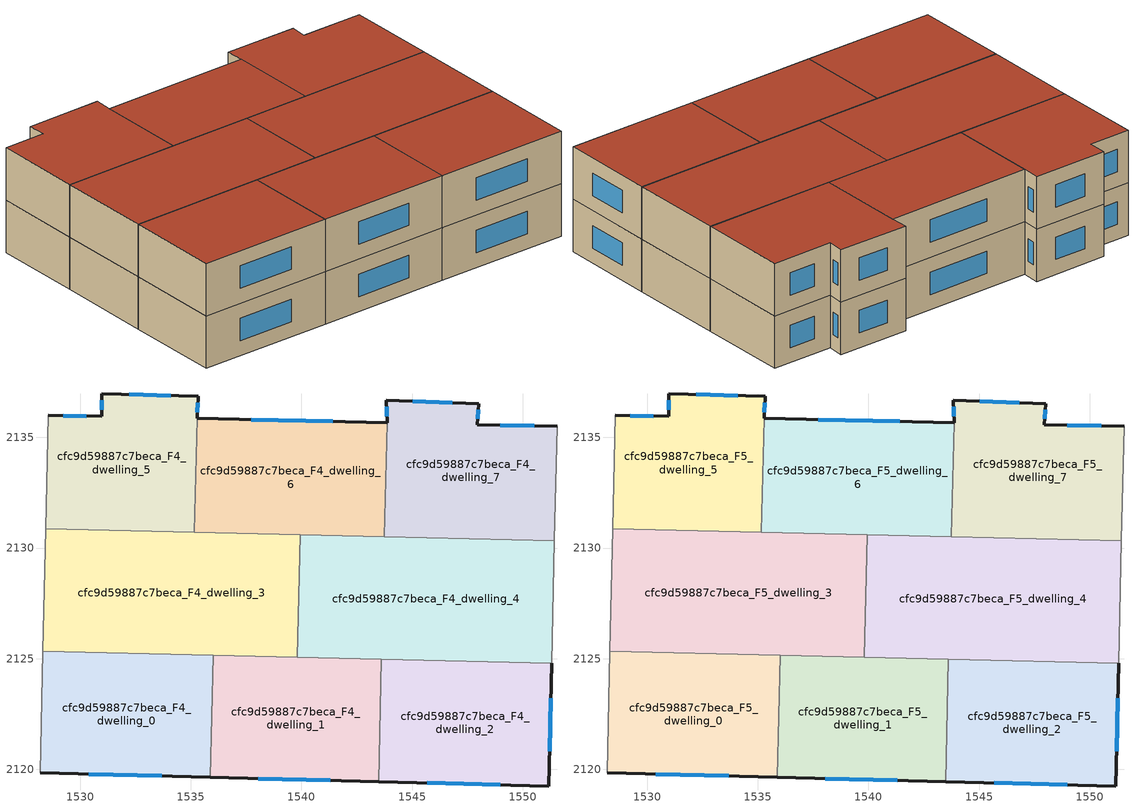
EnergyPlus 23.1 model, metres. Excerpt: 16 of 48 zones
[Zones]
cfc9d59887c7beca_F4_dwelling_0
 floor to cfc9d59887c7beca_F3_dwelling_0 (EU_floor_Construction): 1536.01,2125.16 1535.88,2119.64 1528.19,2119.85 1528.31,2125.34 z12
 wall outside (EU_wall_Construction): 1528.19,2119.85 1535.88,2119.64 z12:15
 wall to cfc9d59887c7beca_F4_dwelling_1 (EU_wall_Construction): 1535.88,2119.64 1536.01,2125.16 z12:15
 wall adiabatic (EU_wall_Construction): 1528.31,2125.34 1528.19,2119.85 z12:15
 wall to cfc9d59887c7beca_F4_dwelling_3 (EU_wall_Construction): 1536.01,2125.16 1528.31,2125.34 z12:15
 window (EU_Window_Construction): 1530.39,2119.79 1533.68,2119.7 z12.86:14.14
cfc9d59887c7beca_F4_dwelling_1
 floor to cfc9d59887c7beca_F3_dwelling_1 (EU_floor_Construction): 1543.62,2124.98 1543.49,2119.44 1535.88,2119.64 1536.01,2125.16 z12
 wall outside (EU_wall_Construction): 1535.88,2119.64 1543.49,2119.44 z12:15
 wall to cfc9d59887c7beca_F4_dwelling_2 (EU_wall_Construction): 1543.49,2119.44 1543.62,2124.98 z12:15
 wall to cfc9d59887c7beca_F4_dwelling_4 (EU_wall_Construction): 1543.62,2124.98 1539.81,2125.07 z12:15
 wall to cfc9d59887c7beca_F4_dwelling_3 (EU_wall_Construction): 1539.81,2125.07 1536.01,2125.16 z12:15
 window (EU_Window_Construction): 1538.05,2119.59 1541.31,2119.5 z12.86:14.14
cfc9d59887c7beca_F4_dwelling_2
 floor to cfc9d59887c7beca_F3_dwelling_2 (EU_floor_Construction): 1551.3,2124.8 1551.17,2119.24 1543.49,2119.44 1543.62,2124.98 z12
 wall outside (EU_wall_Construction): 1543.49,2119.44 1551.17,2119.24 1551.3,2124.8 z12:15
 wall to cfc9d59887c7beca_F4_dwelling_4 (EU_wall_Construction): 1551.3,2124.8 1543.62,2124.98 z12:15
 window (EU_Window_Construction): 1551.21,2120.83 1551.27,2123.21 / 1545.68,2119.38 1548.98,2119.3 z12.86:14.14
cfc9d59887c7beca_F4_dwelling_3
 floor to cfc9d59887c7beca_F3_dwelling_3 (EU_floor_Construction): 1539.94,2130.59 1539.81,2125.07 1528.31,2125.34 1528.44,2130.86 z12
 wall to cfc9d59887c7beca_F4_dwelling_4 (EU_wall_Construction): 1539.81,2125.07 1539.94,2130.59 z12:15
 wall adiabatic (EU_wall_Construction): 1528.44,2130.86 1528.31,2125.34 z12:15
 wall to cfc9d59887c7beca_F4_dwelling_5 (EU_wall_Construction): 1535.16,2130.7 1528.44,2130.86 z12:15
 wall to cfc9d59887c7beca_F4_dwelling_6 (EU_wall_Construction): 1539.94,2130.59 1535.16,2130.7 z12:15
cfc9d59887c7beca_F4_dwelling_4
 floor to cfc9d59887c7beca_F3_dwelling_4 (EU_floor_Construction): 1551.43,2130.32 1551.3,2124.8 1539.81,2125.07 1539.94,2130.59 z12
 wall adiabatic (EU_wall_Construction): 1551.3,2124.8 1551.43,2130.32 z12:15
 wall to cfc9d59887c7beca_F4_dwelling_7 (EU_wall_Construction): 1551.43,2130.32 1543.75,2130.5 z12:15
 wall to cfc9d59887c7beca_F4_dwelling_6 (EU_wall_Construction): 1543.75,2130.5 1539.94,2130.59 z12:15
cfc9d59887c7beca_F4_dwelling_5
 floor to cfc9d59887c7beca_F3_dwelling_5 (EU_floor_Construction): 1535.34,2136.86 1535.28,2135.85 1535.16,2130.7 1528.44,2130.86 1528.56,2136 1530.97,2135.95 1530.97,2136.97 z12
 wall outside (EU_wall_Construction): 1535.28,2135.85 1535.34,2136.86 1530.97,2136.97 1530.97,2135.95 1528.56,2136 z12:15
 wall to cfc9d59887c7beca_F4_dwelling_6 (EU_wall_Construction): 1535.16,2130.7 1535.28,2135.85 z12:15
 wall adiabatic (EU_wall_Construction): 1528.56,2136 1528.44,2130.86 z12:15
 window (EU_Window_Construction): 1530.28,2135.96 1529.25,2135.99 / 1530.97,2136.68 1530.97,2136.24 / 1534.09,2136.89 1532.22,2136.94 / 1535.3,2136.14 1535.33,2136.57 z12.86:14.14
cfc9d59887c7beca_F4_dwelling_6
 floor to cfc9d59887c7beca_F3_dwelling_6 (EU_floor_Construction): 1543.87,2135.67 1543.75,2130.5 1535.16,2130.7 1535.28,2135.85 z12
 wall outside (EU_wall_Construction): 1543.87,2135.67 1535.28,2135.85 z12:15
 wall to cfc9d59887c7beca_F4_dwelling_7 (EU_wall_Construction): 1543.75,2130.5 1543.87,2135.67 z12:15
 window (EU_Window_Construction): 1541.42,2135.72 1537.74,2135.8 z12.86:14.14
cfc9d59887c7beca_F4_dwelling_7
 floor to cfc9d59887c7beca_F3_dwelling_7 (EU_floor_Construction): 1551.55,2135.5 1551.43,2130.32 1543.75,2130.5 1543.87,2135.67 1543.84,2136.67 1548.01,2136.51 1547.95,2135.58 z12
 wall outside (EU_wall_Construction): 1551.55,2135.5 1547.95,2135.58 1548.01,2136.51 1543.84,2136.67 1543.87,2135.67 z12:15
 wall adiabatic (EU_wall_Construction): 1551.43,2130.32 1551.55,2135.5 z12:15
 window (EU_Window_Construction): 1543.85,2136.38 1543.86,2135.95 / 1546.82,2136.55 1545.03,2136.62 / 1547.96,2135.84 1547.99,2136.24 / 1550.52,2135.52 1548.97,2135.55 z12.86:14.14
cfc9d59887c7beca_F5_dwelling_0
 floor to cfc9d59887c7beca_F4_dwelling_0 (EU_floor_Construction): 1536.01,2125.16 1535.88,2119.64 1528.19,2119.85 1528.31,2125.34 z15
 wall outside (EU_wall_Construction): 1528.19,2119.85 1535.88,2119.64 z15:18
 wall to cfc9d59887c7beca_F5_dwelling_1 (EU_wall_Construction): 1535.88,2119.64 1536.01,2125.16 z15:18
 wall adiabatic (EU_wall_Construction): 1528.31,2125.34 1528.19,2119.85 z15:18
 wall to cfc9d59887c7beca_F5_dwelling_3 (EU_wall_Construction): 1536.01,2125.16 1528.31,2125.34 z15:18
 window (EU_Window_Construction): 1530.39,2119.79 1533.68,2119.7 z15.86:17.14
 roof outside (EU_roof_Construction): 1535.88,2119.64 1536.01,2125.16 1528.31,2125.34 1528.19,2119.85 z18
cfc9d59887c7beca_F5_dwelling_1
 floor to cfc9d59887c7beca_F4_dwelling_1 (EU_floor_Construction): 1543.62,2124.98 1543.49,2119.44 1535.88,2119.64 1536.01,2125.16 z15
 wall outside (EU_wall_Construction): 1535.88,2119.64 1543.49,2119.44 z15:18
 wall to cfc9d59887c7beca_F5_dwelling_2 (EU_wall_Construction): 1543.49,2119.44 1543.62,2124.98 z15:18
 wall to cfc9d59887c7beca_F5_dwelling_4 (EU_wall_Construction): 1543.62,2124.98 1539.81,2125.07 z15:18
 wall to cfc9d59887c7beca_F5_dwelling_3 (EU_wall_Construction): 1539.81,2125.07 1536.01,2125.16 z15:18
 window (EU_Window_Construction): 1538.05,2119.59 1541.31,2119.5 z15.86:17.14
 roof outside (EU_roof_Construction): 1543.49,2119.44 1543.62,2124.98 1536.01,2125.16 1535.88,2119.64 z18
cfc9d59887c7beca_F5_dwelling_2
 floor to cfc9d59887c7beca_F4_dwelling_2 (EU_floor_Construction): 1551.3,2124.8 1551.17,2119.24 1543.49,2119.44 1543.62,2124.98 z15
 wall outside (EU_wall_Construction): 1543.49,2119.44 1551.17,2119.24 1551.3,2124.8 z15:18
 wall to cfc9d59887c7beca_F5_dwelling_4 (EU_wall_Construction): 1551.3,2124.8 1543.62,2124.98 z15:18
 window (EU_Window_Construction): 1551.21,2120.83 1551.27,2123.21 / 1545.68,2119.38 1548.98,2119.3 z15.86:17.14
 roof outside (EU_roof_Construction): 1551.17,2119.24 1551.3,2124.8 1543.62,2124.98 1543.49,2119.44 z18
cfc9d59887c7beca_F5_dwelling_3
 floor to cfc9d59887c7beca_F4_dwelling_3 (EU_floor_Construction): 1539.94,2130.59 1539.81,2125.07 1528.31,2125.34 1528.44,2130.86 z15
 wall to cfc9d59887c7beca_F5_dwelling_4 (EU_wall_Construction): 1539.81,2125.07 1539.94,2130.59 z15:18
 wall adiabatic (EU_wall_Construction): 1528.44,2130.86 1528.31,2125.34 z15:18
 wall to cfc9d59887c7beca_F5_dwelling_5 (EU_wall_Construction): 1535.16,2130.7 1528.44,2130.86 z15:18
 wall to cfc9d59887c7beca_F5_dwelling_6 (EU_wall_Construction): 1539.94,2130.59 1535.16,2130.7 z15:18
 roof outside (EU_roof_Construction): 1539.81,2125.07 1539.94,2130.59 1528.44,2130.86 1528.31,2125.34 z18
cfc9d59887c7beca_F5_dwelling_4
 floor to cfc9d59887c7beca_F4_dwelling_4 (EU_floor_Construction): 1551.43,2130.32 1551.3,2124.8 1539.81,2125.07 1539.94,2130.59 z15
 wall adiabatic (EU_wall_Construction): 1551.3,2124.8 1551.43,2130.32 z15:18
 wall to cfc9d59887c7beca_F5_dwelling_7 (EU_wall_Construction): 1551.43,2130.32 1543.75,2130.5 z15:18
 wall to cfc9d59887c7beca_F5_dwelling_6 (EU_wall_Construction): 1543.75,2130.5 1539.94,2130.59 z15:18
 roof outside (EU_roof_Construction): 1551.3,2124.8 1551.43,2130.32 1539.94,2130.59 1539.81,2125.07 z18
cfc9d59887c7beca_F5_dwelling_5
 floor to cfc9d59887c7beca_F4_dwelling_5 (EU_floor_Construction): 1535.34,2136.86 1535.28,2135.85 1535.16,2130.7 1528.44,2130.86 1528.56,2136 1530.97,2135.95 1530.97,2136.97 z15
 wall outside (EU_wall_Construction): 1535.28,2135.85 1535.34,2136.86 1530.97,2136.97 1530.97,2135.95 1528.56,2136 z15:18
 wall to cfc9d59887c7beca_F5_dwelling_6 (EU_wall_Construction): 1535.16,2130.7 1535.28,2135.85 z15:18
 wall adiabatic (EU_wall_Construction): 1528.56,2136 1528.44,2130.86 z15:18
 window (EU_Window_Construction): 1530.28,2135.96 1529.25,2135.99 / 1530.97,2136.68 1530.97,2136.24 / 1534.09,2136.89 1532.22,2136.94 / 1535.3,2136.14 1535.33,2136.57 z15.86:17.14
 roof outside (EU_roof_Construction): 1535.16,2130.7 1535.28,2135.85 1535.34,2136.86 1530.97,2136.97 1530.97,2135.95 1528.56,2136 1528.44,2130.86 z18
cfc9d59887c7beca_F5_dwelling_6
 floor to cfc9d59887c7beca_F4_dwelling_6 (EU_floor_Construction): 1543.87,2135.67 1543.75,2130.5 1535.16,2130.7 1535.28,2135.85 z15
 wall outside (EU_wall_Construction): 1543.87,2135.67 1535.28,2135.85 z15:18
 wall to cfc9d59887c7beca_F5_dwelling_7 (EU_wall_Construction): 1543.75,2130.5 1543.87,2135.67 z15:18
 window (EU_Window_Construction): 1541.42,2135.72 1537.74,2135.8 z15.86:17.14
 roof outside (EU_roof_Construction): 1543.75,2130.5 1543.87,2135.67 1535.28,2135.85 1535.16,2130.7 z18
cfc9d59887c7beca_F5_dwelling_7
 floor to cfc9d59887c7beca_F4_dwelling_7 (EU_floor_Construction): 1551.55,2135.5 1551.43,2130.32 1543.75,2130.5 1543.87,2135.67 1543.84,2136.67 1548.01,2136.51 1547.95,2135.58 z15
 wall outside (EU_wall_Construction): 1551.55,2135.5 1547.95,2135.58 1548.01,2136.51 1543.84,2136.67 1543.87,2135.67 z15:18
 wall adiabatic (EU_wall_Construction): 1551.43,2130.32 1551.55,2135.5 z15:18
 window (EU_Window_Construction): 1543.85,2136.38 1543.86,2135.95 / 1546.82,2136.55 1545.03,2136.62 / 1547.96,2135.84 1547.99,2136.24 / 1550.52,2135.52 1548.97,2135.55 z15.86:17.14
 roof outside (EU_roof_Construction): 1551.43,2130.32 1551.55,2135.5 1547.95,2135.58 1548.01,2136.51 1543.84,2136.67 1543.87,2135.67 1543.75,2130.5 z18
[Building]
EU S2 Campaign: North Axis=0; Terrain=City; Solar Distribution=FullExterior
[Site:Location]
Helsinki-Vantaa.AP: Latitude=60.317; Longitude=24.963; Time Zone=2; Elevation=54.6
[SizingPeriod:WeatherFileDays]
AnnualSizingPeriod: Begin Month=1; Begin Day of Month=1; End Month=12; End Day of Month=31; Day of Week for Start Day=Monday; Use Weather File Daylight Saving Period=No; Use Weather File Rain and Snow Indicators=No
[MATERIAL]
EU_InternalMass_Material: Roughness=MediumRough; Thickness=0.1; Conductivity=1; Density=1800; Specific Heat=900; Thermal Absorptance=0.9; Solar Absorptance=0.7; Visible Absorptance=0.7
[MATERIAL:NOMASS] Roughness=MediumRough; Thermal Absorptance=0.9; Solar Absorptance=0.7; Visible Absorptance=0.7
Name | Thermal Resistance
EU_wall_NoMass | 1.10183
EU_roof_NoMass; EU_floor_NoMass | 1.70606
[WINDOWMATERIAL:SIMPLEGLAZINGSYSTEM]
EU_Window_SimpleGlazing: UFactor=3.11035; Solar Heat Gain Coefficient=0.8; Visible Transmittance=0.8
[CONSTRUCTION]
EU_wall_Construction: EU_wall_NoMass
EU_roof_Construction: EU_roof_NoMass
EU_floor_Construction: EU_floor_NoMass
EU_Window_Construction: EU_Window_SimpleGlazing
EU_InternalMass_Construction: EU_InternalMass_Material
[ZONE] Type=1; Multiplier=1; Ceiling Height=autocalculate; Floor Area=autocalculate; Part of Total Floor Area=Yes
Name | Volume
cfc9d59887c7beca_F4_dwelling_0; cfc9d59887c7beca_F5_dwelling_0 | 127.036
cfc9d59887c7beca_F4_dwelling_1; cfc9d59887c7beca_F5_dwelling_1 | 126.101
cfc9d59887c7beca_F4_dwelling_2; cfc9d59887c7beca_F5_dwelling_2 | 127.991
cfc9d59887c7beca_F4_dwelling_3; cfc9d59887c7beca_F5_dwelling_3 | 190.591
cfc9d59887c7beca_F4_dwelling_4; cfc9d59887c7beca_F5_dwelling_4 | 190.559
cfc9d59887c7beca_F4_dwelling_5; cfc9d59887c7beca_F5_dwelling_5 | 117.047
cfc9d59887c7beca_F4_dwelling_6; cfc9d59887c7beca_F5_dwelling_6 | 132.877
cfc9d59887c7beca_F4_dwelling_7; cfc9d59887c7beca_F5_dwelling_7 | 131.187
[INTERNALMASS] Construction=EU_InternalMass_Construction
Name | Zone or ZoneList | Surface Area
cfc9d59887c7beca_F4_dwelling_0_EU_InternalMass | cfc9d59887c7beca_F4_dwelling_0 | 42.3453
cfc9d59887c7beca_F4_dwelling_1_EU_InternalMass | cfc9d59887c7beca_F4_dwelling_1 | 42.0336
cfc9d59887c7beca_F4_dwelling_2_EU_InternalMass | cfc9d59887c7beca_F4_dwelling_2 | 42.6635
cfc9d59887c7beca_F4_dwelling_3_EU_InternalMass | cfc9d59887c7beca_F4_dwelling_3 | 63.5304
cfc9d59887c7beca_F4_dwelling_4_EU_InternalMass | cfc9d59887c7beca_F4_dwelling_4 | 63.5191
cfc9d59887c7beca_F4_dwelling_5_EU_InternalMass | cfc9d59887c7beca_F4_dwelling_5 | 39.0153
cfc9d59887c7beca_F4_dwelling_6_EU_InternalMass | cfc9d59887c7beca_F4_dwelling_6 | 44.2923
cfc9d59887c7beca_F4_dwelling_7_EU_InternalMass | cfc9d59887c7beca_F4_dwelling_7 | 43.7289
cfc9d59887c7beca_F5_dwelling_0_EU_InternalMass | cfc9d59887c7beca_F5_dwelling_0 | 42.3453
cfc9d59887c7beca_F5_dwelling_1_EU_InternalMass | cfc9d59887c7beca_F5_dwelling_1 | 42.0336
cfc9d59887c7beca_F5_dwelling_2_EU_InternalMass | cfc9d59887c7beca_F5_dwelling_2 | 42.6635
cfc9d59887c7beca_F5_dwelling_3_EU_InternalMass | cfc9d59887c7beca_F5_dwelling_3 | 63.5304
cfc9d59887c7beca_F5_dwelling_4_EU_InternalMass | cfc9d59887c7beca_F5_dwelling_4 | 63.5191
cfc9d59887c7beca_F5_dwelling_5_EU_InternalMass | cfc9d59887c7beca_F5_dwelling_5 | 39.0153
cfc9d59887c7beca_F5_dwelling_6_EU_InternalMass | cfc9d59887c7beca_F5_dwelling_6 | 44.2923
cfc9d59887c7beca_F5_dwelling_7_EU_InternalMass | cfc9d59887c7beca_F5_dwelling_7 | 43.7289
[OTHEREQUIPMENT] Fuel Type=Electricity; Design Level Calculation Method=Watts/Area; Power per Zone Floor Area=1; Fraction Latent=0; Fraction Radiant=0; Fraction Lost=0; Carbon Dioxide Generation Rate=0; EndUse Subcategory=EU_Step8_InternalGains
Name | Zone or ZoneList or Space or SpaceList | Schedule
EU_Step8_InternalGain_cfc9d59887c7beca_F4_dwelling_0_f000 | cfc9d59887c7beca_F4_dwelling_0 | EU_Step8_GainSchedule_cfc9d59887c7beca_F4_dwelling_0_f000
EU_Step8_InternalGain_cfc9d59887c7beca_F4_dwelling_1_f000 | cfc9d59887c7beca_F4_dwelling_1 | EU_Step8_GainSchedule_cfc9d59887c7beca_F4_dwelling_1_f000
EU_Step8_InternalGain_cfc9d59887c7beca_F4_dwelling_2_f000 | cfc9d59887c7beca_F4_dwelling_2 | EU_Step8_GainSchedule_cfc9d59887c7beca_F4_dwelling_2_f000
EU_Step8_InternalGain_cfc9d59887c7beca_F4_dwelling_3_f000 | cfc9d59887c7beca_F4_dwelling_3 | EU_Step8_GainSchedule_cfc9d59887c7beca_F4_dwelling_3_f000
EU_Step8_InternalGain_cfc9d59887c7beca_F4_dwelling_4_f000 | cfc9d59887c7beca_F4_dwelling_4 | EU_Step8_GainSchedule_cfc9d59887c7beca_F4_dwelling_4_f000
EU_Step8_InternalGain_cfc9d59887c7beca_F4_dwelling_5_f000 | cfc9d59887c7beca_F4_dwelling_5 | EU_Step8_GainSchedule_cfc9d59887c7beca_F4_dwelling_5_f000
EU_Step8_InternalGain_cfc9d59887c7beca_F4_dwelling_6_f000 | cfc9d59887c7beca_F4_dwelling_6 | EU_Step8_GainSchedule_cfc9d59887c7beca_F4_dwelling_6_f000
EU_Step8_InternalGain_cfc9d59887c7beca_F4_dwelling_7_f000 | cfc9d59887c7beca_F4_dwelling_7 | EU_Step8_GainSchedule_cfc9d59887c7beca_F4_dwelling_7_f000
EU_Step8_InternalGain_cfc9d59887c7beca_F5_dwelling_0_f000 | cfc9d59887c7beca_F5_dwelling_0 | EU_Step8_GainSchedule_cfc9d59887c7beca_F5_dwelling_0_f000
EU_Step8_InternalGain_cfc9d59887c7beca_F5_dwelling_1_f000 | cfc9d59887c7beca_F5_dwelling_1 | EU_Step8_GainSchedule_cfc9d59887c7beca_F5_dwelling_1_f000
EU_Step8_InternalGain_cfc9d59887c7beca_F5_dwelling_2_f000 | cfc9d59887c7beca_F5_dwelling_2 | EU_Step8_GainSchedule_cfc9d59887c7beca_F5_dwelling_2_f000
EU_Step8_InternalGain_cfc9d59887c7beca_F5_dwelling_3_f000 | cfc9d59887c7beca_F5_dwelling_3 | EU_Step8_GainSchedule_cfc9d59887c7beca_F5_dwelling_3_f000
EU_Step8_InternalGain_cfc9d59887c7beca_F5_dwelling_4_f000 | cfc9d59887c7beca_F5_dwelling_4 | EU_Step8_GainSchedule_cfc9d59887c7beca_F5_dwelling_4_f000
EU_Step8_InternalGain_cfc9d59887c7beca_F5_dwelling_5_f000 | cfc9d59887c7beca_F5_dwelling_5 | EU_Step8_GainSchedule_cfc9d59887c7beca_F5_dwelling_5_f000
EU_Step8_InternalGain_cfc9d59887c7beca_F5_dwelling_6_f000 | cfc9d59887c7beca_F5_dwelling_6 | EU_Step8_GainSchedule_cfc9d59887c7beca_F5_dwelling_6_f000
EU_Step8_InternalGain_cfc9d59887c7beca_F5_dwelling_7_f000 | cfc9d59887c7beca_F5_dwelling_7 | EU_Step8_GainSchedule_cfc9d59887c7beca_F5_dwelling_7_f000
[ZONEVENTILATION:DESIGNFLOWRATE] Schedule=EU_AlwaysOn; Design Flow Rate Calculation Method=AirChanges/Hour; Air Changes per Hour=0.756316; Ventilation Type=Natural; Fan Pressure Rise=0; Fan Total Efficiency=1; Constant Term Coefficient=1; Temperature Term Coefficient=0; Velocity Term Coefficient=0; Velocity Squared Term Coefficient=0; Minimum Indoor Temperature=-100; Maximum Indoor Temperature=100; Delta Temperature=-100; Minimum Outdoor Temperature=-100; Maximum Outdoor Temperature=100; Maximum Wind Speed=40
Name | Zone or ZoneList or Space or SpaceList
EU_ConstantAir_cfc9d59887c7beca_F4_dwelling_0 | cfc9d59887c7beca_F4_dwelling_0
EU_ConstantAir_cfc9d59887c7beca_F4_dwelling_1 | cfc9d59887c7beca_F4_dwelling_1
EU_ConstantAir_cfc9d59887c7beca_F4_dwelling_2 | cfc9d59887c7beca_F4_dwelling_2
EU_ConstantAir_cfc9d59887c7beca_F4_dwelling_3 | cfc9d59887c7beca_F4_dwelling_3
EU_ConstantAir_cfc9d59887c7beca_F4_dwelling_4 | cfc9d59887c7beca_F4_dwelling_4
EU_ConstantAir_cfc9d59887c7beca_F4_dwelling_5 | cfc9d59887c7beca_F4_dwelling_5
EU_ConstantAir_cfc9d59887c7beca_F4_dwelling_6 | cfc9d59887c7beca_F4_dwelling_6
EU_ConstantAir_cfc9d59887c7beca_F4_dwelling_7 | cfc9d59887c7beca_F4_dwelling_7
EU_ConstantAir_cfc9d59887c7beca_F5_dwelling_0 | cfc9d59887c7beca_F5_dwelling_0
EU_ConstantAir_cfc9d59887c7beca_F5_dwelling_1 | cfc9d59887c7beca_F5_dwelling_1
EU_ConstantAir_cfc9d59887c7beca_F5_dwelling_2 | cfc9d59887c7beca_F5_dwelling_2
EU_ConstantAir_cfc9d59887c7beca_F5_dwelling_3 | cfc9d59887c7beca_F5_dwelling_3
EU_ConstantAir_cfc9d59887c7beca_F5_dwelling_4 | cfc9d59887c7beca_F5_dwelling_4
EU_ConstantAir_cfc9d59887c7beca_F5_dwelling_5 | cfc9d59887c7beca_F5_dwelling_5
EU_ConstantAir_cfc9d59887c7beca_F5_dwelling_6 | cfc9d59887c7beca_F5_dwelling_6
EU_ConstantAir_cfc9d59887c7beca_F5_dwelling_7 | cfc9d59887c7beca_F5_dwelling_7
[HVACTEMPLATE:THERMOSTAT] Constant Heating Setpoint=20; Constant Cooling Setpoint=50
EU_HeatOnly_cfc9d59887c7beca_F0_dwelling_0; EU_HeatOnly_cfc9d59887c7beca_F0_dwelling_1; EU_HeatOnly_cfc9d59887c7beca_F0_dwelling_2; EU_HeatOnly_cfc9d59887c7beca_F0_dwelling_3; EU_HeatOnly_cfc9d59887c7beca_F0_dwelling_4; EU_HeatOnly_cfc9d59887c7beca_F0_dwelling_5; EU_HeatOnly_cfc9d59887c7beca_F0_dwelling_6; EU_HeatOnly_cfc9d59887c7beca_F0_dwelling_7; EU_HeatOnly_cfc9d59887c7beca_F1_dwelling_0; EU_HeatOnly_cfc9d59887c7beca_F1_dwelling_1; EU_HeatOnly_cfc9d59887c7beca_F1_dwelling_2; EU_HeatOnly_cfc9d59887c7beca_F1_dwelling_3; EU_HeatOnly_cfc9d59887c7beca_F1_dwelling_4; EU_HeatOnly_cfc9d59887c7beca_F1_dwelling_5; EU_HeatOnly_cfc9d59887c7beca_F1_dwelling_6; EU_HeatOnly_cfc9d59887c7beca_F1_dwelling_7; EU_HeatOnly_cfc9d59887c7beca_F2_dwelling_0; EU_HeatOnly_cfc9d59887c7beca_F2_dwelling_1; EU_HeatOnly_cfc9d59887c7beca_F2_dwelling_2; EU_HeatOnly_cfc9d59887c7beca_F2_dwelling_3; EU_HeatOnly_cfc9d59887c7beca_F2_dwelling_4; EU_HeatOnly_cfc9d59887c7beca_F2_dwelling_5; EU_HeatOnly_cfc9d59887c7beca_F2_dwelling_6; EU_HeatOnly_cfc9d59887c7beca_F2_dwelling_7; EU_HeatOnly_cfc9d59887c7beca_F3_dwelling_0; EU_HeatOnly_cfc9d59887c7beca_F3_dwelling_1; EU_HeatOnly_cfc9d59887c7beca_F3_dwelling_2; EU_HeatOnly_cfc9d59887c7beca_F3_dwelling_3; EU_HeatOnly_cfc9d59887c7beca_F3_dwelling_4; EU_HeatOnly_cfc9d59887c7beca_F3_dwelling_5; EU_HeatOnly_cfc9d59887c7beca_F3_dwelling_6; EU_HeatOnly_cfc9d59887c7beca_F3_dwelling_7; EU_HeatOnly_cfc9d59887c7beca_F4_dwelling_0; EU_HeatOnly_cfc9d59887c7beca_F4_dwelling_1; EU_HeatOnly_cfc9d59887c7beca_F4_dwelling_2; EU_HeatOnly_cfc9d59887c7beca_F4_dwelling_3; EU_HeatOnly_cfc9d59887c7beca_F4_dwelling_4; EU_HeatOnly_cfc9d59887c7beca_F4_dwelling_5; EU_HeatOnly_cfc9d59887c7beca_F4_dwelling_6; EU_HeatOnly_cfc9d59887c7beca_F4_dwelling_7; EU_HeatOnly_cfc9d59887c7beca_F5_dwelling_0; EU_HeatOnly_cfc9d59887c7beca_F5_dwelling_1; EU_HeatOnly_cfc9d59887c7beca_F5_dwelling_2; EU_HeatOnly_cfc9d59887c7beca_F5_dwelling_3; EU_HeatOnly_cfc9d59887c7beca_F5_dwelling_4; EU_HeatOnly_cfc9d59887c7beca_F5_dwelling_5; EU_HeatOnly_cfc9d59887c7beca_F5_dwelling_6; EU_HeatOnly_cfc9d59887c7beca_F5_dwelling_7
[HVACTEMPLATE:ZONE:IDEALLOADSAIRSYSTEM] System Availability Schedule=EU_AlwaysOn; Maximum Heating Supply Air Temperature=50; Minimum Cooling Supply Air Temperature=13; Maximum Heating Supply Air Humidity Ratio=0.0156; Minimum Cooling Supply Air Humidity Ratio=0.0077; Heating Limit=NoLimit; Cooling Limit=NoLimit; Heating Availability Schedule=EU_AlwaysOn; Cooling Availability Schedule=EU_CoolingOff; Dehumidification Control Type=ConstantSensibleHeatRatio; Cooling Sensible Heat Ratio=0.7; Dehumidification Setpoint=60; Humidification Control Type=None; Humidification Setpoint=30; Outdoor Air Method=None; Outdoor Air Flow Rate per Person=0.00944; Outdoor Air Flow Rate per Zone Floor Area=0; Outdoor Air Flow Rate per Zone=0; Demand Controlled Ventilation Type=None; Outdoor Air Economizer Type=NoEconomizer; Heat Recovery Type=None; Sensible Heat Recovery Effectiveness=0.7; Latent Heat Recovery Effectiveness=0.65
Name | Template Thermostat
cfc9d59887c7beca_F4_dwelling_0 | EU_HeatOnly_cfc9d59887c7beca_F4_dwelling_0
cfc9d59887c7beca_F4_dwelling_1 | EU_HeatOnly_cfc9d59887c7beca_F4_dwelling_1
cfc9d59887c7beca_F4_dwelling_2 | EU_HeatOnly_cfc9d59887c7beca_F4_dwelling_2
cfc9d59887c7beca_F4_dwelling_3 | EU_HeatOnly_cfc9d59887c7beca_F4_dwelling_3
cfc9d59887c7beca_F4_dwelling_4 | EU_HeatOnly_cfc9d59887c7beca_F4_dwelling_4
cfc9d59887c7beca_F4_dwelling_5 | EU_HeatOnly_cfc9d59887c7beca_F4_dwelling_5
cfc9d59887c7beca_F4_dwelling_6 | EU_HeatOnly_cfc9d59887c7beca_F4_dwelling_6
cfc9d59887c7beca_F4_dwelling_7 | EU_HeatOnly_cfc9d59887c7beca_F4_dwelling_7
cfc9d59887c7beca_F5_dwelling_0 | EU_HeatOnly_cfc9d59887c7beca_F5_dwelling_0
cfc9d59887c7beca_F5_dwelling_1 | EU_HeatOnly_cfc9d59887c7beca_F5_dwelling_1
cfc9d59887c7beca_F5_dwelling_2 | EU_HeatOnly_cfc9d59887c7beca_F5_dwelling_2
cfc9d59887c7beca_F5_dwelling_3 | EU_HeatOnly_cfc9d59887c7beca_F5_dwelling_3
cfc9d59887c7beca_F5_dwelling_4 | EU_HeatOnly_cfc9d59887c7beca_F5_dwelling_4
cfc9d59887c7beca_F5_dwelling_5 | EU_HeatOnly_cfc9d59887c7beca_F5_dwelling_5
cfc9d59887c7beca_F5_dwelling_6 | EU_HeatOnly_cfc9d59887c7beca_F5_dwelling_6
cfc9d59887c7beca_F5_dwelling_7 | EU_HeatOnly_cfc9d59887c7beca_F5_dwelling_7
[SIZING:ZONE] Zone Cooling Design Supply Air Temperature Input Method=SupplyAirTemperature; Zone Cooling Design Supply Air Temperature=13; Zone Heating Design Supply Air Temperature Input Method=SupplyAirTemperature; Zone Heating Design Supply Air Temperature=50; Zone Cooling Design Supply Air Humidity Ratio=0.008; Zone Heating Design Supply Air Humidity Ratio=0.008; Cooling Design Air Flow Method=DesignDay; Cooling Design Air Flow Rate=0; Cooling Minimum Air Flow per Zone Floor Area=0.000762; Cooling Minimum Air Flow=0; Cooling Minimum Air Flow Fraction=0.2; Heating Design Air Flow Method=DesignDay; Heating Design Air Flow Rate=0; Heating Maximum Air Flow per Zone Floor Area=0.002032; Heating Maximum Air Flow=0.141576; Heating Maximum Air Flow Fraction=0.3; Account for Dedicated Outdoor Air System=No; Dedicated Outdoor Air System Control Strategy=NeutralSupplyAir; Dedicated Outdoor Air Low Setpoint Temperature for Design=autosize; Dedicated Outdoor Air High Setpoint Temperature for Design=autosize; Zone Load Sizing Method=Sensible Load Only No Latent Load; Zone Latent Cooling Design Supply Air Humidity Ratio Input Method=HumidityRatioDifference; Zone Cooling Design Supply Air Humidity Ratio Difference=0.005; Zone Latent Heating Design Supply Air Humidity Ratio Input Method=HumidityRatioDifference; Zone Humidification Design Supply Air Humidity Ratio Difference=0.005
cfc9d59887c7beca_F4_dwelling_0; cfc9d59887c7beca_F4_dwelling_1; cfc9d59887c7beca_F4_dwelling_2; cfc9d59887c7beca_F4_dwelling_3; cfc9d59887c7beca_F4_dwelling_4; cfc9d59887c7beca_F4_dwelling_5; cfc9d59887c7beca_F4_dwelling_6; cfc9d59887c7beca_F4_dwelling_7; cfc9d59887c7beca_F5_dwelling_0; cfc9d59887c7beca_F5_dwelling_1; cfc9d59887c7beca_F5_dwelling_2; cfc9d59887c7beca_F5_dwelling_3; cfc9d59887c7beca_F5_dwelling_4; cfc9d59887c7beca_F5_dwelling_5; cfc9d59887c7beca_F5_dwelling_6; cfc9d59887c7beca_F5_dwelling_7
[SCHEDULE:CONSTANT]
Name | Hourly Value
EU_AlwaysOn | 1
EU_CoolingOff | 0
[SCHEDULE:FILE] Column Number=1; Rows to Skip at Top=0; Number of Hours of Data=8760; Column Separator=Comma; Interpolate to Timestep=No; Minutes per Item=60; Adjust Schedule for Daylight Savings=Yes
Name | File
EU_Step8_GainSchedule_cfc9d59887c7beca_F4_dwelling_0_f000 | ../../schedules/cfc9d59887c7beca/cfc9d59887c7beca_F4_dwelling_0_f000_gain.csv
EU_Step8_GainSchedule_cfc9d59887c7beca_F4_dwelling_1_f000 | ../../schedules/cfc9d59887c7beca/cfc9d59887c7beca_F4_dwelling_1_f000_gain.csv
EU_Step8_GainSchedule_cfc9d59887c7beca_F4_dwelling_2_f000 | ../../schedules/cfc9d59887c7beca/cfc9d59887c7beca_F4_dwelling_2_f000_gain.csv
EU_Step8_GainSchedule_cfc9d59887c7beca_F4_dwelling_3_f000 | ../../schedules/cfc9d59887c7beca/cfc9d59887c7beca_F4_dwelling_3_f000_gain.csv
EU_Step8_GainSchedule_cfc9d59887c7beca_F4_dwelling_4_f000 | ../../schedules/cfc9d59887c7beca/cfc9d59887c7beca_F4_dwelling_4_f000_gain.csv
EU_Step8_GainSchedule_cfc9d59887c7beca_F4_dwelling_5_f000 | ../../schedules/cfc9d59887c7beca/cfc9d59887c7beca_F4_dwelling_5_f000_gain.csv
EU_Step8_GainSchedule_cfc9d59887c7beca_F4_dwelling_6_f000 | ../../schedules/cfc9d59887c7beca/cfc9d59887c7beca_F4_dwelling_6_f000_gain.csv
EU_Step8_GainSchedule_cfc9d59887c7beca_F4_dwelling_7_f000 | ../../schedules/cfc9d59887c7beca/cfc9d59887c7beca_F4_dwelling_7_f000_gain.csv
EU_Step8_GainSchedule_cfc9d59887c7beca_F5_dwelling_0_f000 | ../../schedules/cfc9d59887c7beca/cfc9d59887c7beca_F5_dwelling_0_f000_gain.csv
EU_Step8_GainSchedule_cfc9d59887c7beca_F5_dwelling_1_f000 | ../../schedules/cfc9d59887c7beca/cfc9d59887c7beca_F5_dwelling_1_f000_gain.csv
EU_Step8_GainSchedule_cfc9d59887c7beca_F5_dwelling_2_f000 | ../../schedules/cfc9d59887c7beca/cfc9d59887c7beca_F5_dwelling_2_f000_gain.csv
EU_Step8_GainSchedule_cfc9d59887c7beca_F5_dwelling_3_f000 | ../../schedules/cfc9d59887c7beca/cfc9d59887c7beca_F5_dwelling_3_f000_gain.csv
EU_Step8_GainSchedule_cfc9d59887c7beca_F5_dwelling_4_f000 | ../../schedules/cfc9d59887c7beca/cfc9d59887c7beca_F5_dwelling_4_f000_gain.csv
EU_Step8_GainSchedule_cfc9d59887c7beca_F5_dwelling_5_f000 | ../../schedules/cfc9d59887c7beca/cfc9d59887c7beca_F5_dwelling_5_f000_gain.csv
EU_Step8_GainSchedule_cfc9d59887c7beca_F5_dwelling_6_f000 | ../../schedules/cfc9d59887c7beca/cfc9d59887c7beca_F5_dwelling_6_f000_gain.csv
EU_Step8_GainSchedule_cfc9d59887c7beca_F5_dwelling_7_f000 | ../../schedules/cfc9d59887c7beca/cfc9d59887c7beca_F5_dwelling_7_f000_gain.csv
